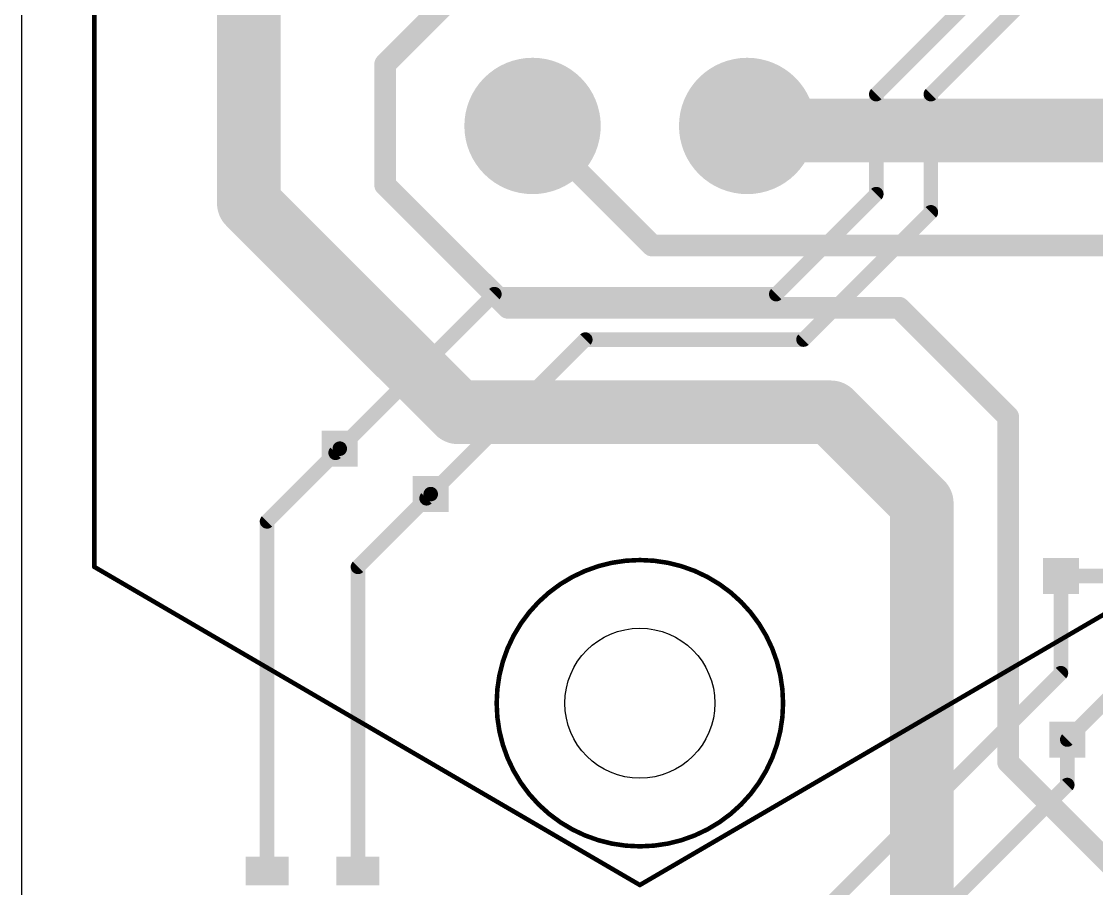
# Model space of a CAD drawing. Extents: x 0 to 107, y 0 to 139.
# Drawn here: x 0 to 30.03, y 81.94 to 106.17 of the extents above; entities that cross this region are included whole.
import ezdxf

# ---------------------------------------------------------------- set-up
doc = ezdxf.new("R2010")
doc.units = 0
for name, color, linetype in [('1', 14, 'CONTINUOUS'), ('16', 174, 'CONTINUOUS'), ('17', 94, 'CONTINUOUS'), ('18', 94, 'CONTINUOUS'), ('20', 178, 'CONTINUOUS'), ('21', 250, 'CONTINUOUS'), ('22', 250, 'CONTINUOUS')]:
    doc.layers.add(name, color=color, linetype=linetype)

# ---------------------------------------------------------------- blocks, each defined once
blk = doc.blocks.new('RECT')
blk.add_solid([(-0.5, -0.5), (0.5, -0.5), (-0.5, 0.5), (0.5, 0.5)])
blk = doc.blocks.new('ROUNDP')
at = {"const_width": 0.5}
blk.add_lwpolyline([(0, -0.25, 1), (0, 0.25, 1), (0, -0.25)], format="xyb", dxfattribs=at)
blk = doc.blocks.new('SQUAREV')
blk.add_solid([(-0.5, -0.5), (0.5, -0.5), (-0.5, 0.5), (0.5, 0.5)])

msp = doc.modelspace()

# ---------------------------------------------------------------- linework, layer by layer
at = {"layer": '1'}
for points, const_width in [([(6.35, 101.092), (6.35, 113.792)], 1.778), ([(10.16, 104.9782), (14.2748, 109.093)], 0.6096), ([(10.16, 101.6), (10.16, 104.9782)], 0.6096), ([(20.2692, 103.251), (20.3962, 103.124)], 1.778), ([(20.3962, 103.124), (31.242, 103.124)], 1.778), ([(14.2748, 103.251), (17.6149, 99.9109)], 0.6096), ([(12.192, 95.25), (6.35, 101.092)], 1.778), ([(13.589, 98.171), (10.16, 101.6)], 0.6096), ([(17.6149, 99.9109), (30.6451, 99.9109)], 0.6096), ([(24.511, 98.171), (13.589, 98.171)], 0.6096), ([(27.559, 95.123), (24.511, 98.171)], 0.6096), ([(22.606, 95.25), (12.192, 95.25)], 1.778), ([(25.146, 92.71), (22.606, 95.25)], 1.778), ([(27.559, 85.471), (27.559, 95.123)], 0.6096), ([(8.89, 94.234), (6.858, 92.202)], 0.4064), ([(8.774, 94.118), (8.89, 94.234)], 0.4064), ([(25.146, 92.71), (25.146, 77.216)], 1.778), ([(11.43, 92.964), (9.398, 90.932)], 0.4064), ([(11.314, 92.848), (11.43, 92.964)], 0.4064), ([(6.858, 92.202), (6.858, 82.434)], 0.4064), ([(9.398, 90.932), (9.398, 82.434)], 0.4064), ([(44.196, 90.678), (29.0326, 90.678)], 0.4064), ([(32.512, 89.408), (29.21, 86.106)], 0.4064), ([(32.258, 80.772), (27.559, 85.471)], 0.6096)]:
    msp.add_lwpolyline(points, dxfattribs=dict(at, const_width=const_width))
for points, const_width in [([(10.0522, 105.086, 1), (10.2678, 104.8704)], 0.3048), ([(10.3124, 104.9782, 1), (10.0076, 104.9782)], 0.3048), ([(20.5835, 103.5653, 1), (19.9549, 102.9367)], 0.889), ([(20.3962, 103.5685, 1), (20.3962, 102.6795)], 0.889), ([(20.0819, 102.8097, 1), (20.7105, 103.4383)], 0.889), ([(14.3826, 103.3588, 1), (14.167, 103.1432)], 0.3048), ([(6.6643, 101.4063, 1), (6.0357, 100.7777)], 0.889), ([(10.2678, 101.7078, 1), (10.0522, 101.4922)], 0.3048), ([(5.9055, 101.092, 1), (6.7945, 101.092)], 0.889), ([(10.0076, 101.6, 1), (10.3124, 101.6)], 0.3048), ([(17.6149, 100.0633, 1), (17.6149, 99.7585)], 0.3048), ([(17.5071, 99.8031, 1), (17.7227, 100.0187)], 0.3048), ([(13.589, 98.3234, 1), (13.589, 98.0186)], 0.3048), ([(13.4812, 98.0632, 1), (13.6968, 98.2788)], 0.3048), ([(24.6188, 98.2788, 1), (24.4032, 98.0632)], 0.3048), ([(24.511, 98.0186, 1), (24.511, 98.3234)], 0.3048), ([(12.192, 95.6945, 1), (12.192, 94.8055)], 0.889), ([(22.9203, 95.5643, 1), (22.2917, 94.9357)], 0.889), ([(22.606, 94.8055, 1), (22.606, 95.6945)], 0.889), ([(11.8777, 94.9357, 1), (12.5063, 95.5643)], 0.889), ([(27.7114, 95.123, 1), (27.4066, 95.123)], 0.3048), ([(27.4512, 95.0152, 1), (27.6668, 95.2308)], 0.3048), ([(8.7022, 94.1898, 1), (8.8458, 94.0462)], 0.2032), ([(8.9618, 94.1622, 1), (8.8182, 94.3058)], 0.2032), ([(8.9618, 94.1622, 1), (8.8182, 94.3058)], 0.2032), ([(25.5905, 92.71, 1), (24.7015, 92.71)], 0.889), ([(24.8317, 92.3957, 1), (25.4603, 93.0243)], 0.889), ([(11.5018, 92.8922, 1), (11.3582, 93.0358)], 0.2032), ([(11.5018, 92.8922, 1), (11.3582, 93.0358)], 0.2032), ([(11.2422, 92.9198, 1), (11.3858, 92.7762)], 0.2032), ([(6.9596, 92.202, 1), (6.7564, 92.202)], 0.2032), ([(6.7862, 92.2738, 1), (6.9298, 92.1302)], 0.2032), ([(9.4996, 90.932, 1), (9.2964, 90.932)], 0.2032), ([(9.3262, 91.0038, 1), (9.4698, 90.8602)], 0.2032), ([(29.0326, 90.7796, 1), (29.0326, 90.5764)], 0.2032), ([(29.1382, 86.1778, 1), (29.2818, 86.0342)], 0.2032), ([(27.6668, 85.5788, 1), (27.4512, 85.3632)], 0.3048), ([(27.4066, 85.471, 1), (27.7114, 85.471)], 0.3048), ([(6.7564, 82.434, 1), (6.9596, 82.434)], 0.2032), ([(9.2964, 82.434, 1), (9.4996, 82.434)], 0.2032)]:
    msp.add_lwpolyline(points, format="xyb", dxfattribs=dict(at, const_width=const_width))
at = {"layer": '16', "const_width": 0.4064}
for points in [[(30.988, 111.252), (23.876, 104.14)], [(25.4, 104.14), (28.448, 107.188)], [(23.876, 104.14), (23.876, 101.346)], [(25.4, 100.838), (25.4, 104.14)], [(23.876, 101.346), (21.082, 98.552)], [(21.844, 97.282), (25.4, 100.838)], [(13.208, 98.552), (8.89, 94.234)], [(21.082, 98.552), (13.208, 98.552)], [(11.43, 92.964), (15.748, 97.282)], [(15.748, 97.282), (21.844, 97.282)], [(29.0326, 87.9606), (29.0326, 90.678)], [(20.574, 79.502), (29.0326, 87.9606)], [(29.21, 86.106), (29.21, 84.836)], [(29.21, 84.836), (20.32, 75.946)]]:
    msp.add_lwpolyline(points, dxfattribs=at)
at = {"layer": '16', "const_width": 0.2032}
for points in [[(23.9776, 104.14, 1), (23.7744, 104.14)], [(23.8042, 104.2118, 1), (23.9478, 104.0682)], [(25.5016, 104.14, 1), (25.2984, 104.14)], [(25.3282, 104.2118, 1), (25.4718, 104.0682)], [(23.9478, 101.2742, 1), (23.8042, 101.4178)], [(23.7744, 101.346, 1), (23.9776, 101.346)], [(25.2984, 100.838, 1), (25.5016, 100.838)], [(25.4718, 100.7662, 1), (25.3282, 100.9098)], [(13.208, 98.6536, 1), (13.208, 98.4504)], [(13.2798, 98.4802, 1), (13.1362, 98.6238)], [(21.0102, 98.6238, 1), (21.1538, 98.4802)], [(21.082, 98.4504, 1), (21.082, 98.6536)], [(15.748, 97.3836, 1), (15.748, 97.1804)], [(15.8198, 97.2102, 1), (15.6762, 97.3538)], [(21.7722, 97.3538, 1), (21.9158, 97.2102)], [(21.844, 97.1804, 1), (21.844, 97.3836)], [(8.8182, 94.3058, 1), (8.9618, 94.1622)], [(11.3582, 93.0358, 1), (11.5018, 92.8922)], [(29.1342, 90.678, 1), (28.931, 90.678)], [(28.931, 87.9606, 1), (29.1342, 87.9606)], [(29.1045, 87.8888, 1), (28.9608, 88.0325)], [(29.3116, 86.106, 1), (29.1084, 86.106)], [(29.2818, 84.7642, 1), (29.1382, 84.9078)], [(29.1084, 84.836, 1), (29.3116, 84.836)]]:
    msp.add_lwpolyline(points, format="xyb", dxfattribs=at)
at = {"layer": '20'}
msp.add_line((0, 139.37), (0, 0), dxfattribs=at)
msp.add_circle((17.272, 87.122), 2.0955, dxfattribs=at)
at = {"layer": '21', "const_width": 0.127}
msp.add_lwpolyline([(17.272, 83.122, 1), (17.272, 91.122, 1), (17.272, 83.122)], format="xyb", dxfattribs=at)
at = {"layer": '22', "const_width": 0.127}
for points in [[(2.032, 90.932), (2.032, 121.412)], [(2.032, 90.932), (17.272, 82.042)], [(32.512, 90.932), (17.272, 82.042)]]:
    msp.add_lwpolyline(points, dxfattribs=at)
at = {"layer": '22'}
for points, const_width in [([(2.048, 90.9594, 1), (2.016, 90.9046)], 0.0635), ([(17.272, 83.122, 1), (17.272, 91.122, 1), (17.272, 83.122)], 0.127), ([(2.0002, 90.932, 1), (2.0638, 90.932)], 0.0635), ([(17.256, 82.0694, 1), (17.288, 82.0146)], 0.0635), ([(17.256, 82.0146, 1), (17.288, 82.0694)], 0.0635)]:
    msp.add_lwpolyline(points, format="xyb", dxfattribs=dict(at, const_width=const_width))

# ---------------------------------------------------------------- block references
at = {"layer": '1', "xscale": 0.8, "yscale": 1.2, "rotation": 270}
for p in [(6.858, 82.434), (9.398, 82.434)]:
    msp.add_blockref('RECT', p, dxfattribs=at)
at = {"layer": '17', "xscale": 3.81, "yscale": 3.81, "rotation": 90}
for p in [(14.2748, 103.251), (14.2748, 103.251), (20.2692, 103.251), (20.2692, 103.251)]:
    msp.add_blockref('ROUNDP', p, dxfattribs=at)
at = {"layer": '18', "xscale": 1.0064, "yscale": 1.0064}
for p in [(8.89, 94.234), (8.89, 94.234), (11.43, 92.964), (11.43, 92.964), (29.0326, 90.678), (29.0326, 90.678), (29.21, 86.106), (29.21, 86.106)]:
    msp.add_blockref('SQUAREV', p, dxfattribs=at)

doc.saveas('drawing.dxf')
